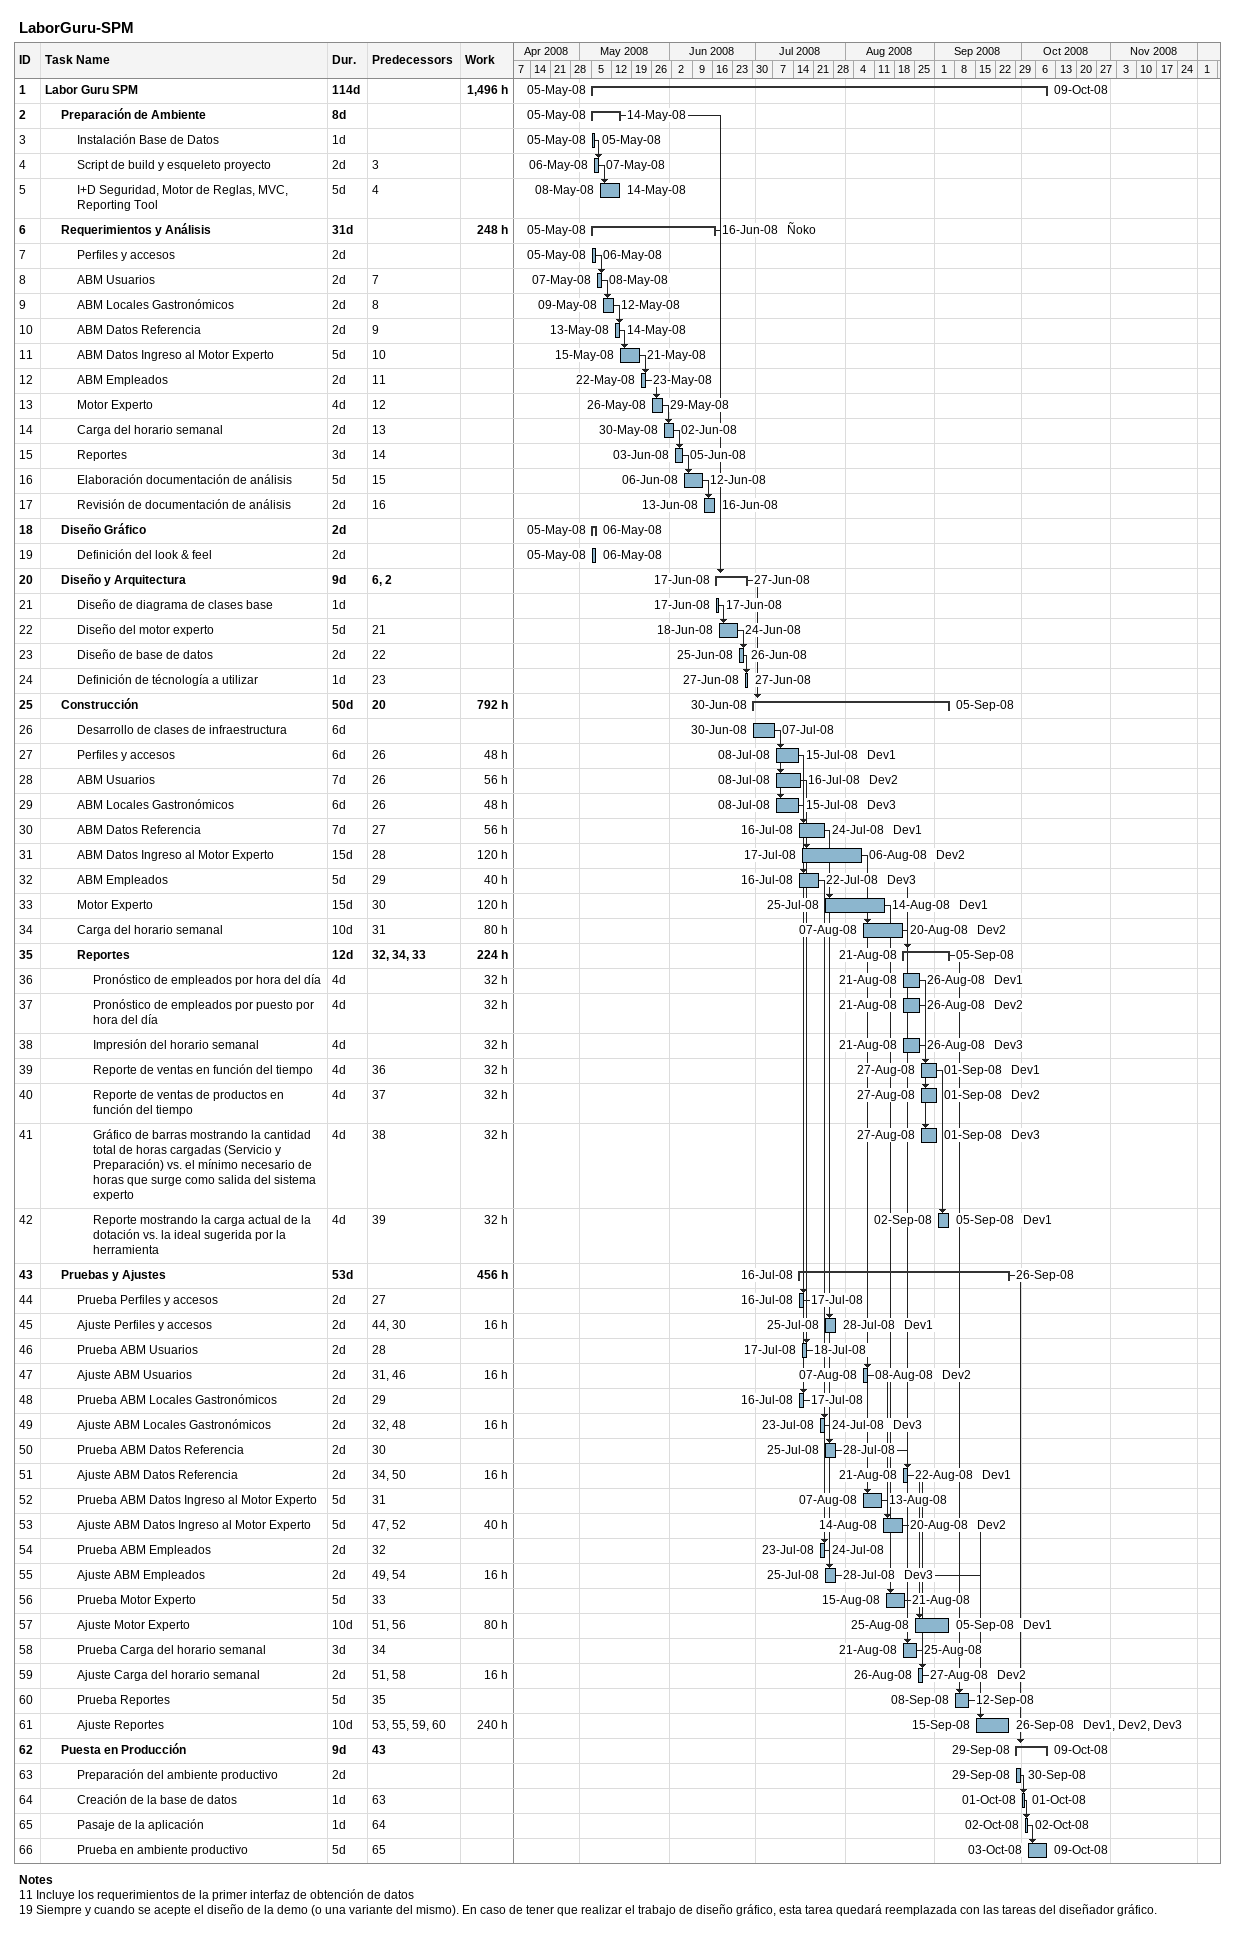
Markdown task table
LaborGuru-SPM

| ID | Level | Task | Duration | Start | Finish | Predecessors | Resources | Work (h) |
|---|---|---|---|---|---|---|---|---|
| 1 | 1 | **Labor Guru SPM** | 114d | 2008-05-05 | 2008-10-09 |  |  | 1496 |
| 2 | 2 | **Preparación de Ambiente** | 8d | 2008-05-05 | 2008-05-14 |  |  |  |
| 3 | 3 | Instalación Base de Datos | 1d | 2008-05-05 | 2008-05-05 |  |  |  |
| 4 | 3 | Script de build y esqueleto proyecto | 2d | 2008-05-06 | 2008-05-07 | 3 |  |  |
| 5 | 3 | I+D Seguridad, Motor de Reglas, MVC, Reporting Tool | 5d | 2008-05-08 | 2008-05-14 | 4 |  |  |
| 6 | 2 | **Requerimientos y Análisis** | 31d | 2008-05-05 | 2008-06-16 |  | Ñoko | 248 |
| 7 | 3 | Perfiles y accesos | 2d | 2008-05-05 | 2008-05-06 |  |  |  |
| 8 | 3 | ABM Usuarios | 2d | 2008-05-07 | 2008-05-08 | 7 |  |  |
| 9 | 3 | ABM Locales Gastronómicos | 2d | 2008-05-09 | 2008-05-12 | 8 |  |  |
| 10 | 3 | ABM Datos Referencia | 2d | 2008-05-13 | 2008-05-14 | 9 |  |  |
| 11 | 3 | ABM Datos Ingreso al Motor Experto | 5d | 2008-05-15 | 2008-05-21 | 10 |  |  |
| 12 | 3 | ABM Empleados | 2d | 2008-05-22 | 2008-05-23 | 11 |  |  |
| 13 | 3 | Motor Experto | 4d | 2008-05-26 | 2008-05-29 | 12 |  |  |
| 14 | 3 | Carga del horario semanal | 2d | 2008-05-30 | 2008-06-02 | 13 |  |  |
| 15 | 3 | Reportes | 3d | 2008-06-03 | 2008-06-05 | 14 |  |  |
| 16 | 3 | Elaboración documentación de análisis | 5d | 2008-06-06 | 2008-06-12 | 15 |  |  |
| 17 | 3 | Revisión de documentación de análisis | 2d | 2008-06-13 | 2008-06-16 | 16 |  |  |
| 18 | 2 | **Diseño Gráfico** | 2d | 2008-05-05 | 2008-05-06 |  |  |  |
| 19 | 3 | Definición del look & feel | 2d | 2008-05-05 | 2008-05-06 |  |  |  |
| 20 | 2 | **Diseño y Arquitectura** | 9d | 2008-06-17 | 2008-06-27 | 6, 2 |  |  |
| 21 | 3 | Diseño de diagrama de clases base | 1d | 2008-06-17 | 2008-06-17 |  |  |  |
| 22 | 3 | Diseño del motor experto | 5d | 2008-06-18 | 2008-06-24 | 21 |  |  |
| 23 | 3 | Diseño de base de datos | 2d | 2008-06-25 | 2008-06-26 | 22 |  |  |
| 24 | 3 | Definición de técnología a utilizar | 1d | 2008-06-27 | 2008-06-27 | 23 |  |  |
| 25 | 2 | **Construcción** | 50d | 2008-06-30 | 2008-09-05 | 20 |  | 792 |
| 26 | 3 | Desarrollo de clases de infraestructura | 6d | 2008-06-30 | 2008-07-07 |  |  |  |
| 27 | 3 | Perfiles y accesos | 6d | 2008-07-08 | 2008-07-15 | 26 | Dev1 | 48 |
| 28 | 3 | ABM Usuarios | 7d | 2008-07-08 | 2008-07-16 | 26 | Dev2 | 56 |
| 29 | 3 | ABM Locales Gastronómicos | 6d | 2008-07-08 | 2008-07-15 | 26 | Dev3 | 48 |
| 30 | 3 | ABM Datos Referencia | 7d | 2008-07-16 | 2008-07-24 | 27 | Dev1 | 56 |
| 31 | 3 | ABM Datos Ingreso al Motor Experto | 15d | 2008-07-17 | 2008-08-06 | 28 | Dev2 | 120 |
| 32 | 3 | ABM Empleados | 5d | 2008-07-16 | 2008-07-22 | 29 | Dev3 | 40 |
| 33 | 3 | Motor Experto | 15d | 2008-07-25 | 2008-08-14 | 30 | Dev1 | 120 |
| 34 | 3 | Carga del horario semanal | 10d | 2008-08-07 | 2008-08-20 | 31 | Dev2 | 80 |
| 35 | 3 | **Reportes** | 12d | 2008-08-21 | 2008-09-05 | 32, 34, 33 |  | 224 |
| 36 | 4 | Pronóstico de empleados por hora del día | 4d | 2008-08-21 | 2008-08-26 |  | Dev1 | 32 |
| 37 | 4 | Pronóstico de empleados por puesto por hora del día | 4d | 2008-08-21 | 2008-08-26 |  | Dev2 | 32 |
| 38 | 4 | Impresión del horario semanal | 4d | 2008-08-21 | 2008-08-26 |  | Dev3 | 32 |
| 39 | 4 | Reporte de ventas en función del tiempo | 4d | 2008-08-27 | 2008-09-01 | 36 | Dev1 | 32 |
| 40 | 4 | Reporte de ventas de productos en función del tiempo | 4d | 2008-08-27 | 2008-09-01 | 37 | Dev2 | 32 |
| 41 | 4 | Gráfico de barras mostrando la cantidad total de horas cargadas (Servicio y Preparación) vs. el mínimo necesario de horas que surge como salida del sistema experto | 4d | 2008-08-27 | 2008-09-01 | 38 | Dev3 | 32 |
| 42 | 4 | Reporte mostrando la carga actual de la dotación vs. la ideal sugerida por la herramienta | 4d | 2008-09-02 | 2008-09-05 | 39 | Dev1 | 32 |
| 43 | 2 | **Pruebas y Ajustes** | 53d | 2008-07-16 | 2008-09-26 |  |  | 456 |
| 44 | 3 | Prueba Perfiles y accesos | 2d | 2008-07-16 | 2008-07-17 | 27 |  |  |
| 45 | 3 | Ajuste Perfiles y accesos | 2d | 2008-07-25 | 2008-07-28 | 44, 30 | Dev1 | 16 |
| 46 | 3 | Prueba ABM Usuarios | 2d | 2008-07-17 | 2008-07-18 | 28 |  |  |
| 47 | 3 | Ajuste ABM Usuarios | 2d | 2008-08-07 | 2008-08-08 | 31, 46 | Dev2 | 16 |
| 48 | 3 | Prueba ABM Locales Gastronómicos | 2d | 2008-07-16 | 2008-07-17 | 29 |  |  |
| 49 | 3 | Ajuste ABM Locales Gastronómicos | 2d | 2008-07-23 | 2008-07-24 | 32, 48 | Dev3 | 16 |
| 50 | 3 | Prueba ABM Datos Referencia | 2d | 2008-07-25 | 2008-07-28 | 30 |  |  |
| 51 | 3 | Ajuste ABM Datos Referencia | 2d | 2008-08-21 | 2008-08-22 | 34, 50 | Dev1 | 16 |
| 52 | 3 | Prueba ABM Datos Ingreso al Motor Experto | 5d | 2008-08-07 | 2008-08-13 | 31 |  |  |
| 53 | 3 | Ajuste ABM Datos Ingreso al Motor Experto | 5d | 2008-08-14 | 2008-08-20 | 47, 52 | Dev2 | 40 |
| 54 | 3 | Prueba ABM Empleados | 2d | 2008-07-23 | 2008-07-24 | 32 |  |  |
| 55 | 3 | Ajuste ABM Empleados | 2d | 2008-07-25 | 2008-07-28 | 49, 54 | Dev3 | 16 |
| 56 | 3 | Prueba Motor Experto | 5d | 2008-08-15 | 2008-08-21 | 33 |  |  |
| 57 | 3 | Ajuste Motor Experto | 10d | 2008-08-25 | 2008-09-05 | 51, 56 | Dev1 | 80 |
| 58 | 3 | Prueba Carga del horario semanal | 3d | 2008-08-21 | 2008-08-25 | 34 |  |  |
| 59 | 3 | Ajuste Carga del horario semanal | 2d | 2008-08-26 | 2008-08-27 | 51, 58 | Dev2 | 16 |
| 60 | 3 | Prueba Reportes | 5d | 2008-09-08 | 2008-09-12 | 35 |  |  |
| 61 | 3 | Ajuste Reportes | 10d | 2008-09-15 | 2008-09-26 | 53, 55, 59, 60 | Dev1, Dev2, Dev3 | 240 |
| 62 | 2 | **Puesta en Producción** | 9d | 2008-09-29 | 2008-10-09 | 43 |  |  |
| 63 | 3 | Preparación del ambiente productivo | 2d | 2008-09-29 | 2008-09-30 |  |  |  |
| 64 | 3 | Creación de la base de datos | 1d | 2008-10-01 | 2008-10-01 | 63 |  |  |
| 65 | 3 | Pasaje de la aplicación | 1d | 2008-10-02 | 2008-10-02 | 64 |  |  |
| 66 | 3 | Prueba en ambiente productivo | 5d | 2008-10-03 | 2008-10-09 | 65 |  |  |

Notes
- 11: Incluye los requerimientos de la primer interfaz de obtención de datos
- 19: Siempre y cuando se acepte el diseño de la demo (o una variante del mismo). En caso de tener que realizar el trabajo de diseño gráfico, esta tarea quedará reemplazada con las tareas del diseñador gráfico.
